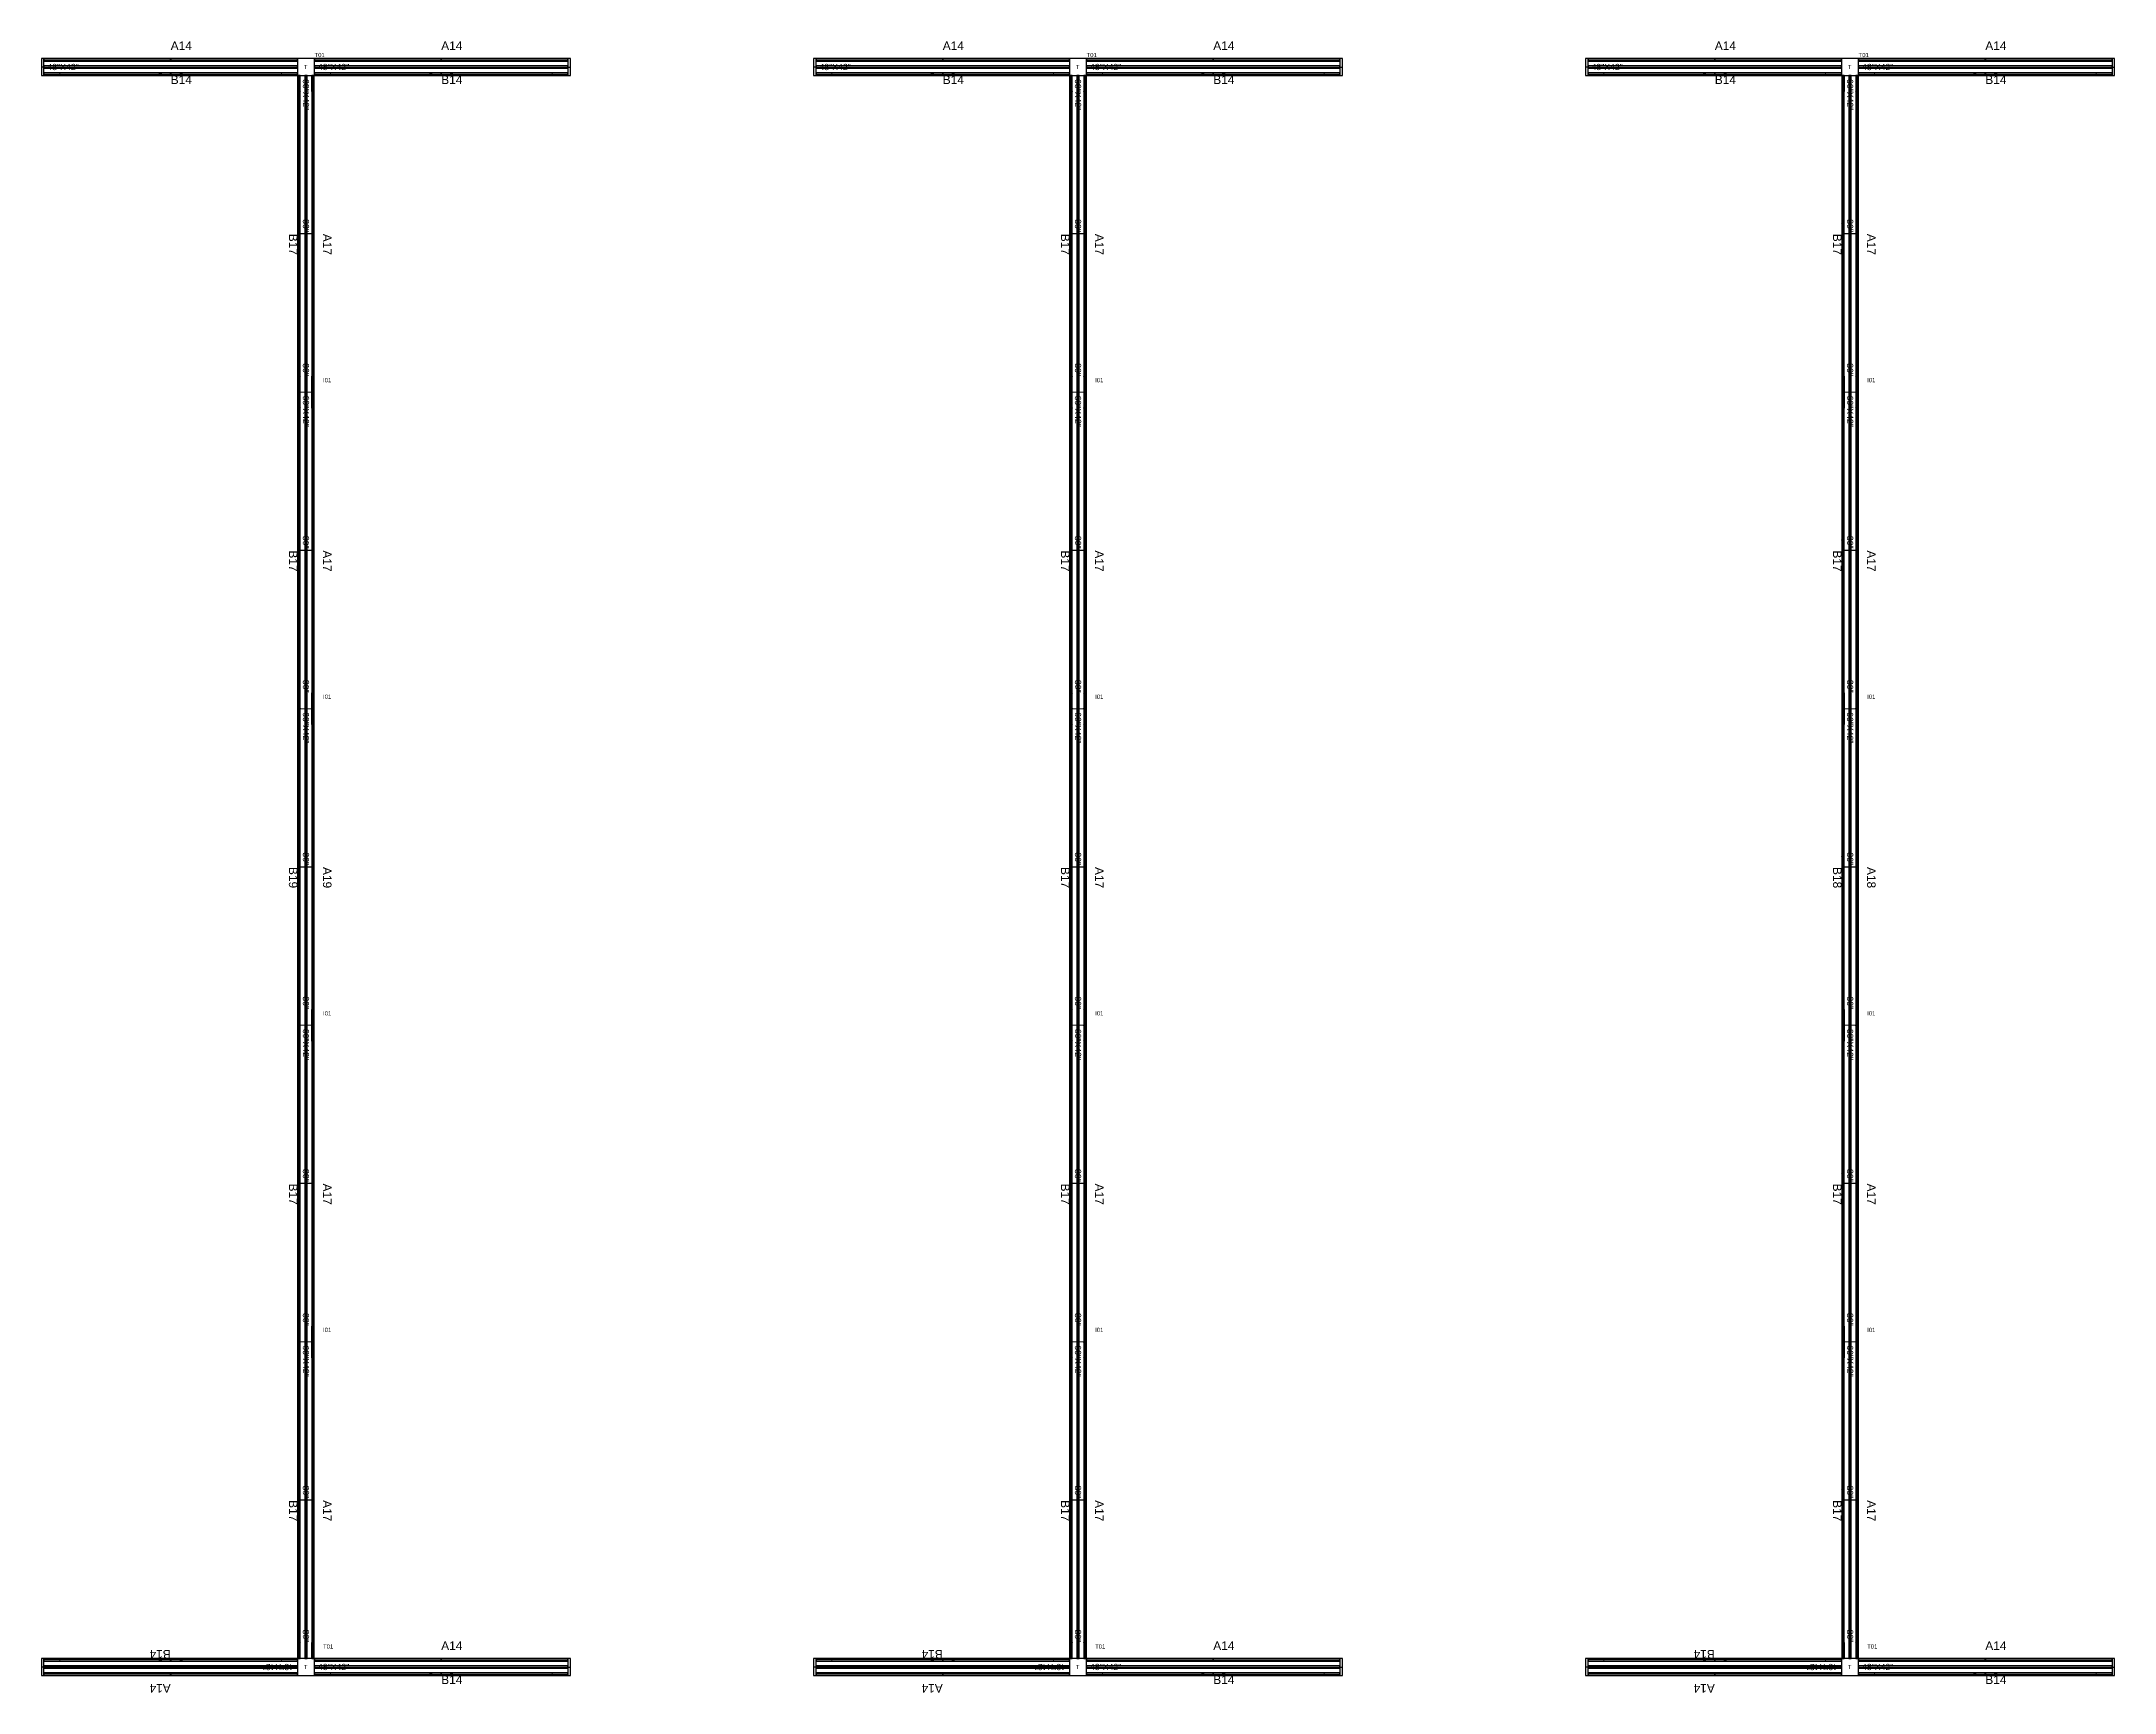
# Model space of a CAD drawing. Header units: millimetres. Extents: x 1390 to 1467.6, y 1790 to 1851.2.
# Drawn here: x 1420.26 to 1430.24, y 1827.03 to 1834.98 of the extents above; entities that cross this region are included whole.
import ezdxf

# ---------------------------------------------------------------- set-up
doc = ezdxf.new("R2010")
doc.units = ezdxf.units.MM
for name, color, linetype in [('DD2D', 7, 'Continuous'), ('DD2D_Geometry', 7, 'Continuous'), ('DDReportes', 7, 'Continuous'), ('Id Unión', 7, 'Continuous')]:
    doc.layers.add(name, color=color, linetype=linetype)
doc.styles.get("Standard").update_dxf_attribs({"font": 'arial.ttf'})

# ---------------------------------------------------------------- blocks, each defined once
blk = doc.blocks.new('DD101048422D')
at = {"color": 1, "linetype": 'Continuous', "lineweight": 0}
for p, q in [((0, -0.0255), (0, 0.0255)), ((0.0017, 0.0275), (0.0218, 0.0275)), ((0.002, 0.0275), (0.0215, 0.0275)), ((0.0747, 0.0275), (0.0215, 0.0275)), ((0.0747, 0.0275), (0.075, 0.0275)), ((0.0765, 0.026), (0.0765, 0.0343)), ((1.1435, 0.0343), (0.0765, 0.0343)), ((1.1435, 0.0343), (1.1435, 0.026)), ((1.1453, 0.0275), (1.145, 0.0275)), ((1.1453, 0.0275), (1.1985, 0.0275)), ((1.2183, 0.0275), (1.1982, 0.0275)), ((1.218, 0.0275), (1.1985, 0.0275)), ((1.22, -0.0255), (1.22, 0.0255)), ((0.025, -0.0275), (0.002, -0.0275)), ((0.025, -0.0275), (0.0747, -0.0275)), ((0.0747, -0.0275), (0.075, -0.0275)), ((0.0765, -0.0343), (0.0765, -0.026)), ((1.1435, -0.0343), (0.0765, -0.0343)), ((1.1435, -0.026), (1.1435, -0.0343)), ((1.1453, -0.0275), (1.145, -0.0275)), ((1.195, -0.0275), (1.1453, -0.0275)), ((1.195, -0.0275), (1.218, -0.0275))]:
    blk.add_line(p, q, dxfattribs=at)
at = {"color": 1}
for p, q in [((0.6065, 0.0379), (0.6135, 0.0308)), ((0.6065, 0.0308), (0.6135, 0.0379)), ((0.6065, -0.0379), (0.6135, -0.0308)), ((0.6065, -0.0308), (0.6135, -0.0379))]:
    blk.add_line(p, q, dxfattribs=at)
for centre in [(0.56, -0.0343), (0.66, -0.0343)]:
    blk.add_circle(centre, 0.005, dxfattribs=at)
at = {"color": 1, "linetype": 'Continuous', "lineweight": 0}
for centre, radius, start, end in [((0.002, 0.0255), 0.00203, 90, 180), ((0.075, 0.026), 0.00151, 10.02098, 90), ((0.075, 0.026), 0.00151, 0, 10.02098), ((1.145, 0.026), 0.00151, 90, 169.97902), ((1.145, 0.026), 0.00151, 169.97902, 180), ((1.145, 0.026), 0.00151, 169.97902, 180), ((1.218, 0.0255), 0.00203, 0, 90), ((0.002, -0.0255), 0.00203, 180, 270), ((0.075, -0.026), 0.00151, 270, 349.97902), ((0.075, -0.026), 0.00151, 349.97902, 0), ((1.145, -0.026), 0.00151, 180, 190.02098), ((1.145, -0.026), 0.00151, 180, 190.02098), ((1.145, -0.026), 0.00151, 190.02098, 270), ((1.218, -0.0255), 0.00203, 270, 0)]:
    blk.add_arc(centre, radius, start, end, dxfattribs=at)
at = {"color": 1}
for p in [(0.61, 0.0343), (0.61, -0.0343)]:
    blk.add_point(p, dxfattribs=at)
blk.add_text('48"X42"', height=0.03).set_placement((0.0165, -0.0149))
blk = doc.blocks.new('SPACE_DD10104842')
blk.add_blockref('DD101048422D', (0, 0))
blk = doc.blocks.new('DD101060422D')
at = {"color": 1, "linetype": 'Continuous', "lineweight": 0}
for p, q in [((0, -0.0255), (0, 0.0255)), ((0.0017, 0.0275), (0.0218, 0.0275)), ((0.002, 0.0275), (0.0215, 0.0275)), ((0.0747, 0.0275), (0.0215, 0.0275)), ((0.0747, 0.0275), (0.075, 0.0275)), ((0.0765, 0.026), (0.0765, 0.0343)), ((1.4475, 0.0343), (0.0765, 0.0343)), ((1.4475, 0.0343), (1.4475, 0.026)), ((1.4493, 0.0275), (1.449, 0.0275)), ((1.4493, 0.0275), (1.5025, 0.0275)), ((1.5223, 0.0275), (1.5022, 0.0275)), ((1.522, 0.0275), (1.5025, 0.0275)), ((1.524, -0.0255), (1.524, 0.0255)), ((0.025, -0.0275), (0.002, -0.0275)), ((0.025, -0.0275), (0.0747, -0.0275)), ((0.0747, -0.0275), (0.075, -0.0275)), ((0.0765, -0.0343), (0.0765, -0.026)), ((1.4475, -0.0343), (0.0765, -0.0343)), ((1.4475, -0.026), (1.4475, -0.0343)), ((1.4493, -0.0275), (1.449, -0.0275)), ((1.499, -0.0275), (1.4493, -0.0275)), ((1.499, -0.0275), (1.522, -0.0275))]:
    blk.add_line(p, q, dxfattribs=at)
at = {"color": 1}
for p, q in [((0.7585, 0.0379), (0.7655, 0.0308)), ((0.7585, 0.0308), (0.7655, 0.0379)), ((0.762, 0.0343), (0.762, -0.0343)), ((0.7585, -0.0379), (0.7655, -0.0308)), ((0.7585, -0.0308), (0.7655, -0.0379))]:
    blk.add_line(p, q, dxfattribs=at)
for centre in [(0.712, -0.0343), (0.812, -0.0343)]:
    blk.add_circle(centre, 0.005, dxfattribs=at)
at = {"color": 1, "linetype": 'Continuous', "lineweight": 0}
for centre, radius, start, end in [((0.002, 0.0255), 0.00203, 90, 180), ((0.075, 0.026), 0.00151, 10.02098, 90), ((0.075, 0.026), 0.00151, 0, 10.02098), ((1.449, 0.026), 0.00151, 90, 169.97902), ((1.449, 0.026), 0.00151, 169.97902, 180), ((1.449, 0.026), 0.00151, 169.97902, 180), ((1.522, 0.0255), 0.00203, 0, 90), ((0.002, -0.0255), 0.00203, 180, 270), ((0.075, -0.026), 0.00151, 270, 349.97902), ((0.075, -0.026), 0.00151, 349.97902, 0), ((1.449, -0.026), 0.00151, 180, 190.02098), ((1.449, -0.026), 0.00151, 180, 190.02098), ((1.449, -0.026), 0.00151, 190.02098, 270), ((1.522, -0.0255), 0.00203, 270, 0)]:
    blk.add_arc(centre, radius, start, end, dxfattribs=at)
at = {"color": 1}
for p in [(0.762, 0.0343), (0.762, -0.0343)]:
    blk.add_point(p, dxfattribs=at)
for s, p in [('60"X42"', (0.0165, -0.0149)), ('30"', (0.6916, -0.0149)), ('30"', (1.3849, -0.0149))]:
    blk.add_text(s, height=0.03).set_placement(p)
blk = doc.blocks.new('SPACE_DD10106042')
blk.add_blockref('DD101060422D', (0, 0))
blk = doc.blocks.new('DD3021422D')
for p, q in [((0, 0.041), (0, -0.041)), ((0.012, 0.041), (0, 0.041)), ((0.012, -0.041), (0.012, 0.041)), ((0, -0.041), (0.012, -0.041))]:
    blk.add_line(p, q)
blk = doc.blocks.new('SPACE_DD302142')
blk.add_blockref('DD3021422D', (0, 0))

msp = doc.modelspace()

# ---------------------------------------------------------------- linework, layer by layer
at = {"layer": 'DD2D'}
for p, q in [((1420.2724, 1834.8548), (1420.2604, 1834.8548)), ((1420.2724, 1834.8891), (1421.4924, 1834.8891)), ((1420.2724, 1834.8548), (1421.4924, 1834.8548)), ((1420.2724, 1834.8548), (1421.4924, 1834.8548)), ((1421.4924, 1834.8548), (1421.4925, 1834.8548)), ((1421.5744, 1834.8891), (1422.7944, 1834.8891)), ((1421.5744, 1834.8548), (1422.7944, 1834.8548)), ((1421.5744, 1834.8548), (1422.7944, 1834.8548)), ((1422.7944, 1834.8548), (1422.8064, 1834.8548)), ((1423.9884, 1834.8548), (1423.9764, 1834.8548)), ((1423.9884, 1834.8891), (1425.2084, 1834.8891)), ((1423.9884, 1834.8548), (1425.2084, 1834.8548)), ((1423.9884, 1834.8548), (1425.2084, 1834.8548)), ((1425.2084, 1834.8548), (1425.2085, 1834.8548)), ((1425.2904, 1834.8891), (1426.5104, 1834.8891)), ((1425.2904, 1834.8548), (1426.5104, 1834.8548)), ((1425.2904, 1834.8548), (1426.5104, 1834.8548)), ((1426.5104, 1834.8548), (1426.5224, 1834.8548)), ((1427.7044, 1834.8548), (1427.6924, 1834.8548)), ((1427.7044, 1834.8891), (1428.9244, 1834.8891)), ((1427.7044, 1834.8548), (1428.9244, 1834.8548)), ((1427.7044, 1834.8548), (1428.9244, 1834.8548)), ((1428.9244, 1834.8548), (1428.9245, 1834.8548)), ((1429.0064, 1834.8891), (1430.2264, 1834.8891)), ((1429.0064, 1834.8548), (1430.2264, 1834.8548)), ((1429.0064, 1834.8548), (1430.2264, 1834.8548)), ((1430.2264, 1834.8548), (1430.2384, 1834.8548)), ((1420.2724, 1834.8205), (1421.4924, 1834.8205)), ((1421.4991, 1834.8138), (1421.4991, 1833.2898)), ((1421.5334, 1834.8138), (1421.5334, 1833.2898)), ((1421.5334, 1834.8138), (1421.5334, 1833.2898)), ((1421.5677, 1834.8138), (1421.5677, 1833.2898)), ((1421.5744, 1834.8205), (1422.7944, 1834.8205)), ((1423.9884, 1834.8205), (1425.2084, 1834.8205)), ((1425.2151, 1834.8138), (1425.2151, 1833.2898)), ((1425.2494, 1834.8138), (1425.2494, 1833.2898)), ((1425.2494, 1834.8138), (1425.2494, 1833.2898)), ((1425.2837, 1834.8138), (1425.2837, 1833.2898)), ((1425.2904, 1834.8205), (1426.5104, 1834.8205)), ((1427.7044, 1834.8205), (1428.9244, 1834.8205)), ((1428.9311, 1834.8138), (1428.9311, 1833.2898)), ((1428.9654, 1834.8138), (1428.9654, 1833.2898)), ((1428.9654, 1834.8138), (1428.9654, 1833.2898)), ((1428.9997, 1834.8138), (1428.9997, 1833.2898)), ((1429.0064, 1834.8205), (1430.2264, 1834.8205)), ((1421.4991, 1833.2898), (1421.4991, 1831.7658)), ((1421.5334, 1833.2898), (1421.5334, 1833.2897)), ((1421.5334, 1833.2898), (1421.5334, 1831.7658)), ((1421.5334, 1833.2898), (1421.5334, 1831.7658)), ((1421.5677, 1833.2898), (1421.5677, 1831.7658)), ((1425.2151, 1833.2898), (1425.2151, 1831.7658)), ((1425.2494, 1833.2898), (1425.2494, 1833.2897)), ((1425.2494, 1833.2898), (1425.2494, 1831.7658)), ((1425.2494, 1833.2898), (1425.2494, 1831.7658)), ((1425.2837, 1833.2898), (1425.2837, 1831.7658)), ((1428.9311, 1833.2898), (1428.9311, 1831.7658)), ((1428.9654, 1833.2898), (1428.9654, 1833.2897)), ((1428.9654, 1833.2898), (1428.9654, 1831.7658)), ((1428.9654, 1833.2898), (1428.9654, 1831.7658)), ((1428.9997, 1833.2898), (1428.9997, 1831.7658)), ((1421.4991, 1831.7658), (1421.4991, 1830.2418)), ((1421.5334, 1831.7658), (1421.5334, 1831.7657)), ((1421.5334, 1831.7658), (1421.5334, 1830.2418)), ((1421.5334, 1831.7658), (1421.5334, 1830.2418)), ((1421.5677, 1831.7658), (1421.5677, 1830.2418)), ((1425.2151, 1831.7658), (1425.2151, 1830.2418)), ((1425.2494, 1831.7658), (1425.2494, 1831.7657)), ((1425.2494, 1831.7658), (1425.2494, 1830.2418)), ((1425.2494, 1831.7658), (1425.2494, 1830.2418)), ((1425.2837, 1831.7658), (1425.2837, 1830.2418)), ((1428.9311, 1831.7658), (1428.9311, 1830.2418)), ((1428.9654, 1831.7658), (1428.9654, 1831.7657)), ((1428.9654, 1831.7658), (1428.9654, 1830.2418)), ((1428.9654, 1831.7658), (1428.9654, 1830.2418)), ((1428.9997, 1831.7658), (1428.9997, 1830.2418)), ((1421.4991, 1830.2418), (1421.4991, 1828.7178)), ((1421.5334, 1830.2418), (1421.5334, 1830.2417)), ((1421.5334, 1830.2418), (1421.5334, 1828.7178)), ((1421.5334, 1830.2418), (1421.5334, 1828.7178)), ((1421.5677, 1830.2418), (1421.5677, 1828.7178)), ((1425.2151, 1830.2418), (1425.2151, 1828.7178)), ((1425.2494, 1830.2418), (1425.2494, 1830.2417)), ((1425.2494, 1830.2418), (1425.2494, 1828.7178)), ((1425.2494, 1830.2418), (1425.2494, 1828.7178)), ((1425.2837, 1830.2418), (1425.2837, 1828.7178)), ((1428.9311, 1830.2418), (1428.9311, 1828.7178)), ((1428.9654, 1830.2418), (1428.9654, 1830.2417)), ((1428.9654, 1830.2418), (1428.9654, 1828.7178)), ((1428.9654, 1830.2418), (1428.9654, 1828.7178)), ((1428.9997, 1830.2418), (1428.9997, 1828.7178)), ((1421.4991, 1828.7178), (1421.4991, 1827.1938)), ((1421.5334, 1828.7178), (1421.5334, 1828.7177)), ((1421.5334, 1828.7178), (1421.5334, 1827.1938)), ((1421.5334, 1828.7178), (1421.5334, 1827.1938)), ((1421.5677, 1828.7178), (1421.5677, 1827.1938)), ((1425.2151, 1828.7178), (1425.2151, 1827.1938)), ((1425.2494, 1828.7178), (1425.2494, 1828.7177)), ((1425.2494, 1828.7178), (1425.2494, 1827.1938)), ((1425.2494, 1828.7178), (1425.2494, 1827.1938)), ((1425.2837, 1828.7178), (1425.2837, 1827.1938)), ((1428.9311, 1828.7178), (1428.9311, 1827.1938)), ((1428.9654, 1828.7178), (1428.9654, 1828.7177)), ((1428.9654, 1828.7178), (1428.9654, 1827.1938)), ((1428.9654, 1828.7178), (1428.9654, 1827.1938)), ((1428.9997, 1828.7178), (1428.9997, 1827.1938)), ((1421.4924, 1827.1871), (1420.2724, 1827.1871)), ((1421.5334, 1827.1938), (1421.5334, 1827.1937)), ((1421.5744, 1827.1871), (1422.7944, 1827.1871)), ((1425.2084, 1827.1871), (1423.9884, 1827.1871)), ((1425.2494, 1827.1938), (1425.2494, 1827.1937)), ((1425.2904, 1827.1871), (1426.5104, 1827.1871)), ((1428.9244, 1827.1871), (1427.7044, 1827.1871)), ((1428.9654, 1827.1938), (1428.9654, 1827.1937)), ((1429.0064, 1827.1871), (1430.2264, 1827.1871)), ((1420.2724, 1827.1528), (1420.2604, 1827.1528)), ((1421.4924, 1827.1528), (1420.2724, 1827.1528)), ((1421.4924, 1827.1528), (1420.2724, 1827.1528)), ((1421.4924, 1827.1185), (1420.2724, 1827.1185)), ((1421.5744, 1827.1528), (1422.7944, 1827.1528)), ((1421.5744, 1827.1528), (1422.7944, 1827.1528)), ((1421.5744, 1827.1185), (1422.7944, 1827.1185)), ((1422.7944, 1827.1528), (1422.8064, 1827.1528)), ((1423.9884, 1827.1528), (1423.9764, 1827.1528)), ((1425.2084, 1827.1528), (1423.9884, 1827.1528)), ((1425.2084, 1827.1528), (1423.9884, 1827.1528)), ((1425.2084, 1827.1185), (1423.9884, 1827.1185)), ((1425.2904, 1827.1528), (1426.5104, 1827.1528)), ((1425.2904, 1827.1528), (1426.5104, 1827.1528)), ((1425.2904, 1827.1185), (1426.5104, 1827.1185)), ((1426.5104, 1827.1528), (1426.5224, 1827.1528)), ((1427.7044, 1827.1528), (1427.6924, 1827.1528)), ((1428.9244, 1827.1528), (1427.7044, 1827.1528)), ((1428.9244, 1827.1528), (1427.7044, 1827.1528)), ((1428.9244, 1827.1185), (1427.7044, 1827.1185)), ((1429.0064, 1827.1528), (1430.2264, 1827.1528)), ((1429.0064, 1827.1528), (1430.2264, 1827.1528)), ((1429.0064, 1827.1185), (1430.2264, 1827.1185)), ((1430.2264, 1827.1528), (1430.2384, 1827.1528))]:
    msp.add_line(p, q, dxfattribs=at)
at = {"layer": 'DD2D_Geometry'}
for points in [[(1420.2724, 1834.8831), (1421.4924, 1834.8831), (1421.4924, 1834.8951), (1420.2724, 1834.8951)], [(1420.2724, 1834.8488), (1421.4924, 1834.8488), (1421.4924, 1834.8608), (1420.2724, 1834.8608)], [(1421.4924, 1834.8138), (1421.5745, 1834.8138), (1421.5745, 1834.8958), (1421.4924, 1834.8958)], [(1421.5744, 1834.8831), (1422.7944, 1834.8831), (1422.7944, 1834.8951), (1421.5744, 1834.8951)], [(1421.5744, 1834.8488), (1422.7944, 1834.8488), (1422.7944, 1834.8608), (1421.5744, 1834.8608)], [(1423.9884, 1834.8831), (1425.2084, 1834.8831), (1425.2084, 1834.8951), (1423.9884, 1834.8951)], [(1423.9884, 1834.8488), (1425.2084, 1834.8488), (1425.2084, 1834.8608), (1423.9884, 1834.8608)], [(1425.2084, 1834.8138), (1425.2905, 1834.8138), (1425.2905, 1834.8958), (1425.2084, 1834.8958)], [(1425.2904, 1834.8831), (1426.5104, 1834.8831), (1426.5104, 1834.8951), (1425.2904, 1834.8951)], [(1425.2904, 1834.8488), (1426.5104, 1834.8488), (1426.5104, 1834.8608), (1425.2904, 1834.8608)], [(1427.7044, 1834.8831), (1428.9244, 1834.8831), (1428.9244, 1834.8951), (1427.7044, 1834.8951)], [(1427.7044, 1834.8488), (1428.9244, 1834.8488), (1428.9244, 1834.8608), (1427.7044, 1834.8608)], [(1428.9244, 1834.8138), (1429.0065, 1834.8138), (1429.0065, 1834.8958), (1428.9244, 1834.8958)], [(1429.0064, 1834.8831), (1430.2264, 1834.8831), (1430.2264, 1834.8951), (1429.0064, 1834.8951)], [(1429.0064, 1834.8488), (1430.2264, 1834.8488), (1430.2264, 1834.8608), (1429.0064, 1834.8608)], [(1420.2724, 1834.8145), (1421.4924, 1834.8145), (1421.4924, 1834.8265), (1420.2724, 1834.8265)], [(1421.4931, 1834.8138), (1421.4931, 1833.2898), (1421.5051, 1833.2898), (1421.5051, 1834.8138)], [(1421.5274, 1834.8138), (1421.5274, 1833.2898), (1421.5394, 1833.2898), (1421.5394, 1834.8138)], [(1421.5617, 1834.8138), (1421.5617, 1833.2898), (1421.5737, 1833.2898), (1421.5737, 1834.8138)], [(1421.5744, 1834.8145), (1422.7944, 1834.8145), (1422.7944, 1834.8265), (1421.5744, 1834.8265)], [(1423.9884, 1834.8145), (1425.2084, 1834.8145), (1425.2084, 1834.8265), (1423.9884, 1834.8265)], [(1425.2091, 1834.8138), (1425.2091, 1833.2898), (1425.2211, 1833.2898), (1425.2211, 1834.8138)], [(1425.2434, 1834.8138), (1425.2434, 1833.2898), (1425.2554, 1833.2898), (1425.2554, 1834.8138)], [(1425.2777, 1834.8138), (1425.2777, 1833.2898), (1425.2897, 1833.2898), (1425.2897, 1834.8138)], [(1425.2904, 1834.8145), (1426.5104, 1834.8145), (1426.5104, 1834.8265), (1425.2904, 1834.8265)], [(1427.7044, 1834.8145), (1428.9244, 1834.8145), (1428.9244, 1834.8265), (1427.7044, 1834.8265)], [(1428.9251, 1834.8138), (1428.9251, 1833.2898), (1428.9371, 1833.2898), (1428.9371, 1834.8138)], [(1428.9594, 1834.8138), (1428.9594, 1833.2898), (1428.9714, 1833.2898), (1428.9714, 1834.8138)], [(1428.9937, 1834.8138), (1428.9937, 1833.2898), (1429.0057, 1833.2898), (1429.0057, 1834.8138)], [(1429.0064, 1834.8145), (1430.2264, 1834.8145), (1430.2264, 1834.8265), (1429.0064, 1834.8265)], [(1421.4931, 1833.2898), (1421.4931, 1831.7658), (1421.5051, 1831.7658), (1421.5051, 1833.2898)], [(1421.5274, 1833.2898), (1421.5274, 1831.7658), (1421.5394, 1831.7658), (1421.5394, 1833.2898)], [(1421.5334, 1833.2897), (1421.5334, 1833.2897), (1421.5334, 1833.2898), (1421.5334, 1833.2898)], [(1421.5617, 1833.2898), (1421.5617, 1831.7658), (1421.5737, 1831.7658), (1421.5737, 1833.2898)], [(1425.2091, 1833.2898), (1425.2091, 1831.7658), (1425.2211, 1831.7658), (1425.2211, 1833.2898)], [(1425.2434, 1833.2898), (1425.2434, 1831.7658), (1425.2554, 1831.7658), (1425.2554, 1833.2898)], [(1425.2494, 1833.2897), (1425.2494, 1833.2897), (1425.2494, 1833.2898), (1425.2494, 1833.2898)], [(1425.2777, 1833.2898), (1425.2777, 1831.7658), (1425.2897, 1831.7658), (1425.2897, 1833.2898)], [(1428.9251, 1833.2898), (1428.9251, 1831.7658), (1428.9371, 1831.7658), (1428.9371, 1833.2898)], [(1428.9594, 1833.2898), (1428.9594, 1831.7658), (1428.9714, 1831.7658), (1428.9714, 1833.2898)], [(1428.9654, 1833.2897), (1428.9654, 1833.2897), (1428.9654, 1833.2898), (1428.9654, 1833.2898)], [(1428.9937, 1833.2898), (1428.9937, 1831.7658), (1429.0057, 1831.7658), (1429.0057, 1833.2898)], [(1421.4931, 1831.7658), (1421.4931, 1830.2418), (1421.5051, 1830.2418), (1421.5051, 1831.7658)], [(1421.5274, 1831.7658), (1421.5274, 1830.2418), (1421.5394, 1830.2418), (1421.5394, 1831.7658)], [(1421.5334, 1831.7657), (1421.5334, 1831.7657), (1421.5334, 1831.7658), (1421.5334, 1831.7658)], [(1421.5617, 1831.7658), (1421.5617, 1830.2418), (1421.5737, 1830.2418), (1421.5737, 1831.7658)], [(1425.2091, 1831.7658), (1425.2091, 1830.2418), (1425.2211, 1830.2418), (1425.2211, 1831.7658)], [(1425.2434, 1831.7658), (1425.2434, 1830.2418), (1425.2554, 1830.2418), (1425.2554, 1831.7658)], [(1425.2494, 1831.7657), (1425.2494, 1831.7657), (1425.2494, 1831.7658), (1425.2494, 1831.7658)], [(1425.2777, 1831.7658), (1425.2777, 1830.2418), (1425.2897, 1830.2418), (1425.2897, 1831.7658)], [(1428.9251, 1831.7658), (1428.9251, 1830.2418), (1428.9371, 1830.2418), (1428.9371, 1831.7658)], [(1428.9594, 1831.7658), (1428.9594, 1830.2418), (1428.9714, 1830.2418), (1428.9714, 1831.7658)], [(1428.9654, 1831.7657), (1428.9654, 1831.7657), (1428.9654, 1831.7658), (1428.9654, 1831.7658)], [(1428.9937, 1831.7658), (1428.9937, 1830.2418), (1429.0057, 1830.2418), (1429.0057, 1831.7658)], [(1421.4931, 1830.2418), (1421.4931, 1828.7178), (1421.5051, 1828.7178), (1421.5051, 1830.2418)], [(1421.5274, 1830.2418), (1421.5274, 1828.7178), (1421.5394, 1828.7178), (1421.5394, 1830.2418)], [(1421.5334, 1830.2417), (1421.5334, 1830.2417), (1421.5334, 1830.2418), (1421.5334, 1830.2418)], [(1421.5617, 1830.2418), (1421.5617, 1828.7178), (1421.5737, 1828.7178), (1421.5737, 1830.2418)], [(1425.2091, 1830.2418), (1425.2091, 1828.7178), (1425.2211, 1828.7178), (1425.2211, 1830.2418)], [(1425.2434, 1830.2418), (1425.2434, 1828.7178), (1425.2554, 1828.7178), (1425.2554, 1830.2418)], [(1425.2494, 1830.2417), (1425.2494, 1830.2417), (1425.2494, 1830.2418), (1425.2494, 1830.2418)], [(1425.2777, 1830.2418), (1425.2777, 1828.7178), (1425.2897, 1828.7178), (1425.2897, 1830.2418)], [(1428.9251, 1830.2418), (1428.9251, 1828.7178), (1428.9371, 1828.7178), (1428.9371, 1830.2418)], [(1428.9594, 1830.2418), (1428.9594, 1828.7178), (1428.9714, 1828.7178), (1428.9714, 1830.2418)], [(1428.9654, 1830.2417), (1428.9654, 1830.2417), (1428.9654, 1830.2418), (1428.9654, 1830.2418)], [(1428.9937, 1830.2418), (1428.9937, 1828.7178), (1429.0057, 1828.7178), (1429.0057, 1830.2418)], [(1421.4931, 1828.7178), (1421.4931, 1827.1938), (1421.5051, 1827.1938), (1421.5051, 1828.7178)], [(1421.5274, 1828.7178), (1421.5274, 1827.1938), (1421.5394, 1827.1938), (1421.5394, 1828.7178)], [(1421.5334, 1828.7177), (1421.5334, 1828.7177), (1421.5334, 1828.7178), (1421.5334, 1828.7178)], [(1421.5617, 1828.7178), (1421.5617, 1827.1938), (1421.5737, 1827.1938), (1421.5737, 1828.7178)], [(1425.2091, 1828.7178), (1425.2091, 1827.1938), (1425.2211, 1827.1938), (1425.2211, 1828.7178)], [(1425.2434, 1828.7178), (1425.2434, 1827.1938), (1425.2554, 1827.1938), (1425.2554, 1828.7178)], [(1425.2494, 1828.7177), (1425.2494, 1828.7177), (1425.2494, 1828.7178), (1425.2494, 1828.7178)], [(1425.2777, 1828.7178), (1425.2777, 1827.1938), (1425.2897, 1827.1938), (1425.2897, 1828.7178)], [(1428.9251, 1828.7178), (1428.9251, 1827.1938), (1428.9371, 1827.1938), (1428.9371, 1828.7178)], [(1428.9594, 1828.7178), (1428.9594, 1827.1938), (1428.9714, 1827.1938), (1428.9714, 1828.7178)], [(1428.9654, 1828.7177), (1428.9654, 1828.7177), (1428.9654, 1828.7178), (1428.9654, 1828.7178)], [(1428.9937, 1828.7178), (1428.9937, 1827.1938), (1429.0057, 1827.1938), (1429.0057, 1828.7178)], [(1421.4924, 1827.1931), (1420.2724, 1827.1931), (1420.2724, 1827.1811), (1421.4924, 1827.1811)], [(1421.4924, 1827.1938), (1421.4924, 1827.1117), (1421.5744, 1827.1117), (1421.5744, 1827.1938)], [(1421.5744, 1827.1811), (1422.7944, 1827.1811), (1422.7944, 1827.1931), (1421.5744, 1827.1931)], [(1425.2084, 1827.1931), (1423.9884, 1827.1931), (1423.9884, 1827.1811), (1425.2084, 1827.1811)], [(1425.2084, 1827.1938), (1425.2084, 1827.1117), (1425.2904, 1827.1117), (1425.2904, 1827.1938)], [(1425.2904, 1827.1811), (1426.5104, 1827.1811), (1426.5104, 1827.1931), (1425.2904, 1827.1931)], [(1428.9244, 1827.1931), (1427.7044, 1827.1931), (1427.7044, 1827.1811), (1428.9244, 1827.1811)], [(1428.9244, 1827.1938), (1428.9244, 1827.1117), (1429.0064, 1827.1117), (1429.0064, 1827.1938)], [(1429.0064, 1827.1811), (1430.2264, 1827.1811), (1430.2264, 1827.1931), (1429.0064, 1827.1931)], [(1421.4924, 1827.1588), (1420.2724, 1827.1588), (1420.2724, 1827.1468), (1421.4924, 1827.1468)], [(1421.4924, 1827.1245), (1420.2724, 1827.1245), (1420.2724, 1827.1125), (1421.4924, 1827.1125)], [(1421.5744, 1827.1468), (1422.7944, 1827.1468), (1422.7944, 1827.1588), (1421.5744, 1827.1588)], [(1421.5744, 1827.1125), (1422.7944, 1827.1125), (1422.7944, 1827.1245), (1421.5744, 1827.1245)], [(1425.2084, 1827.1588), (1423.9884, 1827.1588), (1423.9884, 1827.1468), (1425.2084, 1827.1468)], [(1425.2084, 1827.1245), (1423.9884, 1827.1245), (1423.9884, 1827.1125), (1425.2084, 1827.1125)], [(1425.2904, 1827.1468), (1426.5104, 1827.1468), (1426.5104, 1827.1588), (1425.2904, 1827.1588)], [(1425.2904, 1827.1125), (1426.5104, 1827.1125), (1426.5104, 1827.1245), (1425.2904, 1827.1245)], [(1428.9244, 1827.1588), (1427.7044, 1827.1588), (1427.7044, 1827.1468), (1428.9244, 1827.1468)], [(1428.9244, 1827.1245), (1427.7044, 1827.1245), (1427.7044, 1827.1125), (1428.9244, 1827.1125)], [(1429.0064, 1827.1468), (1430.2264, 1827.1468), (1430.2264, 1827.1588), (1429.0064, 1827.1588)], [(1429.0064, 1827.1125), (1430.2264, 1827.1125), (1430.2264, 1827.1245), (1429.0064, 1827.1245)]]:
    msp.add_lwpolyline(points, close=True, dxfattribs=at)

# ---------------------------------------------------------------- block references
for name, p, rotation in [('SPACE_DD302142', (1420.2724, 1834.8548), 180), ('SPACE_DD302142', (1423.9884, 1834.8548), 180), ('SPACE_DD302142', (1427.7044, 1834.8548), 180), ('SPACE_DD10106042', (1421.5334, 1834.8138), 270), ('SPACE_DD10106042', (1425.2494, 1834.8138), 270), ('SPACE_DD10106042', (1428.9654, 1834.8138), 270), ('SPACE_DD10106042', (1421.5334, 1833.2898), 270), ('SPACE_DD10106042', (1425.2494, 1833.2898), 270), ('SPACE_DD10106042', (1428.9654, 1833.2898), 270), ('SPACE_DD10106042', (1421.5334, 1831.7658), 270), ('SPACE_DD10106042', (1425.2494, 1831.7658), 270), ('SPACE_DD10106042', (1428.9654, 1831.7658), 270), ('SPACE_DD10106042', (1421.5334, 1830.2418), 270), ('SPACE_DD10106042', (1425.2494, 1830.2418), 270), ('SPACE_DD10106042', (1428.9654, 1830.2418), 270), ('SPACE_DD10106042', (1421.5334, 1828.7178), 270), ('SPACE_DD10106042', (1425.2494, 1828.7178), 270), ('SPACE_DD10106042', (1428.9654, 1828.7178), 270), ('SPACE_DD302142', (1420.2724, 1827.1528), 180), ('SPACE_DD10104842', (1421.4924, 1827.1528), 180), ('SPACE_DD302142', (1423.9884, 1827.1528), 180), ('SPACE_DD10104842', (1425.2084, 1827.1528), 180), ('SPACE_DD302142', (1427.7044, 1827.1528), 180), ('SPACE_DD10104842', (1428.9244, 1827.1528), 180)]:
    msp.add_blockref(name, p, dxfattribs=dict(at, rotation=rotation))
for name, p in [('SPACE_DD10104842', (1420.2724, 1834.8548)), ('SPACE_DD10104842', (1421.5744, 1834.8548)), ('SPACE_DD302142', (1422.7944, 1834.8548)), ('SPACE_DD10104842', (1423.9884, 1834.8548)), ('SPACE_DD10104842', (1425.2904, 1834.8548)), ('SPACE_DD302142', (1426.5104, 1834.8548)), ('SPACE_DD10104842', (1427.7044, 1834.8548)), ('SPACE_DD10104842', (1429.0064, 1834.8548)), ('SPACE_DD302142', (1430.2264, 1834.8548)), ('SPACE_DD10104842', (1421.5744, 1827.1528)), ('SPACE_DD302142', (1422.7944, 1827.1528)), ('SPACE_DD10104842', (1425.2904, 1827.1528)), ('SPACE_DD302142', (1426.5104, 1827.1528)), ('SPACE_DD10104842', (1429.0064, 1827.1528)), ('SPACE_DD302142', (1430.2264, 1827.1528))]:
    msp.add_blockref(name, p, dxfattribs=at)

# ---------------------------------------------------------------- texts
for p in [(1421.5231, 1834.8446), (1425.2391, 1834.8446), (1428.9551, 1834.8446), (1421.5231, 1827.1426), (1425.2391, 1827.1426), (1428.9551, 1827.1426)]:
    msp.add_text('T', height=0.0205, dxfattribs=at).set_placement(p)
at = {"layer": 'DDReportes'}
for s, p in [('A14', (1420.8824, 1834.9368)), ('A14', (1422.1844, 1834.9368)), ('A14', (1424.5984, 1834.9368)), ('A14', (1425.9004, 1834.9368)), ('A14', (1428.3144, 1834.9368)), ('A14', (1429.6164, 1834.9368)), ('B14', (1420.8824, 1834.7728)), ('B14', (1422.1844, 1834.7728)), ('B14', (1424.5984, 1834.7728)), ('B14', (1425.9004, 1834.7728)), ('B14', (1428.3144, 1834.7728)), ('B14', (1429.6164, 1834.7728)), ('A14', (1422.1844, 1827.2348)), ('A14', (1425.9004, 1827.2348)), ('A14', (1429.6164, 1827.2348)), ('B14', (1422.1844, 1827.0708)), ('B14', (1425.9004, 1827.0708)), ('B14', (1429.6164, 1827.0708))]:
    msp.add_text(s, height=0.041, dxfattribs=at).set_placement(p)
for s, rotation, p in [('B17', 270, (1421.4514, 1834.0518)), ('A17', 270, (1421.6154, 1834.0518)), ('B17', 270, (1425.1674, 1834.0518)), ('A17', 270, (1425.3314, 1834.0518)), ('B17', 270, (1428.8834, 1834.0518)), ('A17', 270, (1429.0474, 1834.0518)), ('B17', 270, (1421.4514, 1832.5278)), ('A17', 270, (1421.6154, 1832.5278)), ('B17', 270, (1425.1674, 1832.5278)), ('A17', 270, (1425.3314, 1832.5278)), ('B17', 270, (1428.8834, 1832.5278)), ('A17', 270, (1429.0474, 1832.5278)), ('B19', 270, (1421.4514, 1831.0038)), ('A19', 270, (1421.6154, 1831.0038)), ('B17', 270, (1425.1674, 1831.0038)), ('A17', 270, (1425.3314, 1831.0038)), ('B18', 270, (1428.8834, 1831.0038)), ('A18', 270, (1429.0474, 1831.0038)), ('B17', 270, (1421.4514, 1829.4798)), ('A17', 270, (1421.6154, 1829.4798)), ('B17', 270, (1425.1674, 1829.4798)), ('A17', 270, (1425.3314, 1829.4798)), ('B17', 270, (1428.8834, 1829.4798)), ('A17', 270, (1429.0474, 1829.4798)), ('B17', 270, (1421.4514, 1827.9558)), ('A17', 270, (1421.6154, 1827.9558)), ('B17', 270, (1425.1674, 1827.9558)), ('A17', 270, (1425.3314, 1827.9558)), ('B17', 270, (1428.8834, 1827.9558)), ('A17', 270, (1429.0474, 1827.9558)), ('B14', 180, (1420.8824, 1827.2348)), ('B14', 180, (1424.5984, 1827.2348)), ('B14', 180, (1428.3144, 1827.2348)), ('A14', 180, (1420.8824, 1827.0708)), ('A14', 180, (1424.5984, 1827.0708)), ('A14', 180, (1428.3144, 1827.0708))]:
    msp.add_text(s, height=0.041, rotation=rotation, dxfattribs=at).set_placement(p)
at = {"layer": 'Id Unión'}
for s, p in [('T01', (1421.5747, 1834.9023)), ('T01', (1425.2907, 1834.9023)), ('T01', (1429.0067, 1834.9023)), ('I01', (1421.6157, 1833.3373)), ('I01', (1425.3317, 1833.3373)), ('I01', (1429.0477, 1833.3373)), ('I01', (1421.6157, 1831.8133)), ('I01', (1425.3317, 1831.8133)), ('I01', (1429.0477, 1831.8133)), ('I01', (1421.6157, 1830.2893)), ('I01', (1425.3317, 1830.2893)), ('I01', (1429.0477, 1830.2893)), ('I01', (1421.6157, 1828.7653)), ('I01', (1425.3317, 1828.7653)), ('I01', (1429.0477, 1828.7653)), ('T01', (1421.6157, 1827.2413)), ('T01', (1425.3317, 1827.2413)), ('T01', (1429.0477, 1827.2413))]:
    msp.add_text(s, height=0.0205, dxfattribs=at).set_placement(p)

doc.saveas('drawing.dxf')
